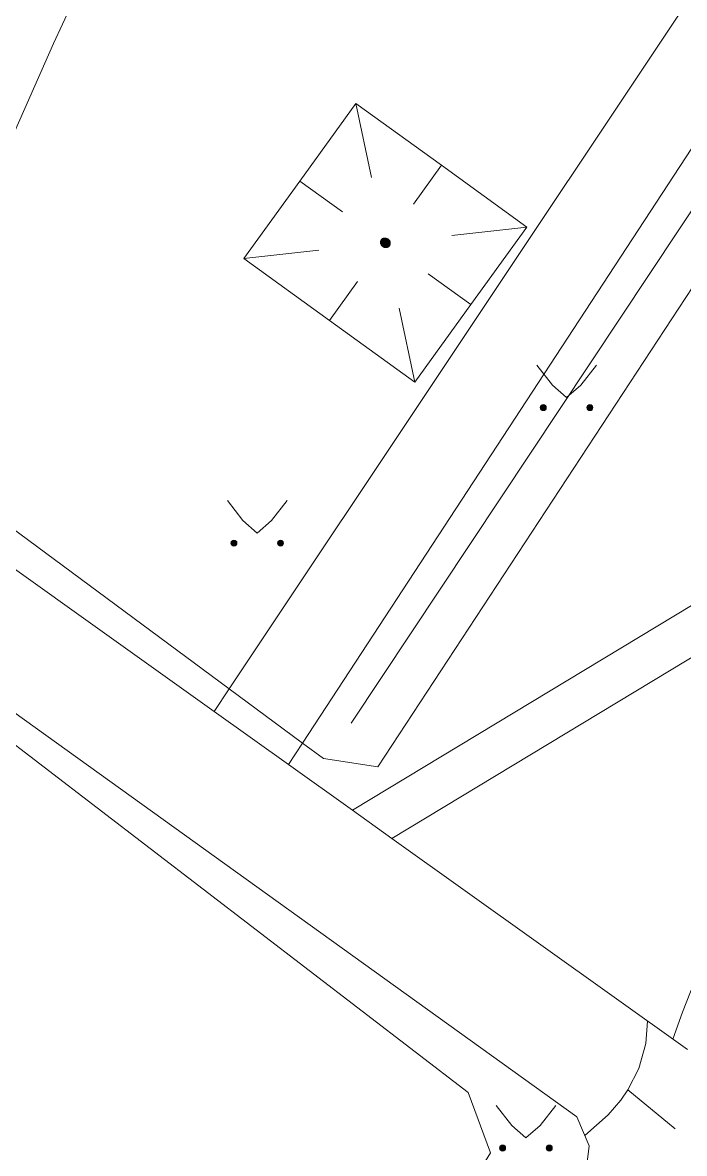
# Model space of a CAD drawing. Extents: x 1000 to 4000, y -5000 to -1000.
# Drawn here: x 1594 to 1615.59, y -4562.19 to -4525.27 of the extents above; entities that cross this region are included whole.
import ezdxf

# ---------------------------------------------------------------- set-up
doc = ezdxf.new("R2010")
doc.units = 0
doc.header["$MEASUREMENT"] = 0
for name, color, linetype in [('СЛОЙ_11', 7, 'CONTINUOUS'), ('СЛОЙ_24', 7, 'CONTINUOUS'), ('СЛОЙ_41', 7, 'CONTINUOUS'), ('СЛОЙ_50', 7, 'CONTINUOUS'), ('СЛОЙ_7', 7, 'CONTINUOUS')]:
    doc.layers.add(name, color=color, linetype=linetype)

msp = doc.modelspace()

# ---------------------------------------------------------------- linework, layer by layer
at = {"layer": 'СЛОЙ_11', "color": 253, "linetype": 'Continuous', "lineweight": 0}
for points in [[(1637.105, -4501.507), (1605.583, -4549.569)], [(1600.733, -4547.021), (1587.908, -4537.519), (1584.765, -4533.609)], [(1609.258, -4562.168), (1608.531, -4560.204), (1587.778, -4544.274)], [(1603.132, -4548.798), (1600.733, -4547.021)], [(1605.583, -4549.569), (1603.81, -4549.301), (1603.132, -4548.798)], [(1582.345, -4605.868), (1609.258, -4562.168)]]:
    msp.add_lwpolyline(points, dxfattribs=at)
at = {"layer": 'СЛОЙ_24', "color": 253, "linetype": 'Continuous', "lineweight": 0}
for points in [[(1603.132, -4548.798), (1632.359, -4504.085)], [(1604.759, -4550.988), (1617.03, -4543.572), (1623.971, -4536.713), (1632.799, -4526.339), (1638.333, -4515.468)], [(1606.043, -4551.905), (1617.926, -4544.724), (1625.035, -4537.7), (1634.013, -4527.148), (1639.564, -4516.244)], [(1600.733, -4547.021), (1615.485, -4524.895)], [(1600.242, -4547.759), (1589.845, -4540.328), (1585.843, -4536.44)], [(1592.577, -4605.437), (1588.195, -4602.755), (1601.14, -4581.975), (1612.348, -4563.002), (1612.481, -4561.937), (1612.082, -4560.998), (1587.786, -4543.53)], [(1600.242, -4547.759), (1600.733, -4547.021)], [(1602.675, -4549.498), (1600.242, -4547.759)], [(1602.675, -4549.498), (1603.132, -4548.798)], [(1604.759, -4550.988), (1602.675, -4549.498)], [(1606.043, -4551.905), (1604.759, -4550.988)], [(1615.687, -4558.798), (1606.043, -4551.905)]]:
    msp.add_lwpolyline(points, dxfattribs=at)
at = {"layer": 'СЛОЙ_41', "color": 253, "linetype": 'Continuous', "lineweight": 0}
for p, q in [((1624.523, -4518.282), (1604.719, -4548.147)), ((1610.769, -4536.454), (1611.279, -4537.104)), ((1612.719, -4536.454), (1612.209, -4537.104)), ((1611.279, -4537.104), (1611.739, -4537.514)), ((1612.209, -4537.104), (1611.739, -4537.514)), ((1600.677, -4540.876), (1601.187, -4541.526)), ((1602.627, -4540.876), (1602.117, -4541.526)), ((1601.187, -4541.526), (1601.647, -4541.936)), ((1602.117, -4541.526), (1601.647, -4541.936)), ((1609.443, -4560.626), (1609.953, -4561.276)), ((1611.393, -4560.626), (1610.883, -4561.276)), ((1609.953, -4561.276), (1610.413, -4561.686)), ((1610.883, -4561.276), (1610.413, -4561.686))]:
    msp.add_line(p, q, dxfattribs=at)
for centre in [(1610.983, -4537.842), (1612.504, -4537.842), (1600.891, -4542.266), (1602.412, -4542.266), (1609.657, -4562.014), (1611.178, -4562.014)]:
    msp.add_circle(centre, 0.0976, dxfattribs=at)
for points in [[(1610.887, -4537.861), (1610.885, -4537.842), (1610.887, -4537.823)], [(1610.892, -4537.879), (1610.887, -4537.823), (1610.892, -4537.805)], [(1610.887, -4537.861), (1610.887, -4537.823), (1610.892, -4537.879)], [(1610.901, -4537.896), (1610.892, -4537.805), (1610.901, -4537.788)], [(1610.892, -4537.879), (1610.892, -4537.805), (1610.901, -4537.896)], [(1610.914, -4537.911), (1610.901, -4537.788), (1610.914, -4537.773)], [(1610.901, -4537.896), (1610.901, -4537.788), (1610.914, -4537.911)], [(1610.928, -4537.923), (1610.914, -4537.773), (1610.928, -4537.761)], [(1610.914, -4537.911), (1610.914, -4537.773), (1610.928, -4537.923)], [(1610.945, -4537.932), (1610.928, -4537.761), (1610.945, -4537.752)], [(1610.928, -4537.923), (1610.928, -4537.761), (1610.945, -4537.932)], [(1610.964, -4537.938), (1610.945, -4537.752), (1610.964, -4537.746)], [(1610.945, -4537.932), (1610.945, -4537.752), (1610.964, -4537.938)], [(1610.983, -4537.94), (1610.964, -4537.746), (1610.983, -4537.744)], [(1610.964, -4537.938), (1610.964, -4537.746), (1610.983, -4537.94)], [(1612.408, -4537.861), (1612.406, -4537.842), (1612.408, -4537.823)], [(1612.413, -4537.879), (1612.408, -4537.823), (1612.413, -4537.805)], [(1612.408, -4537.861), (1612.408, -4537.823), (1612.413, -4537.879)], [(1612.422, -4537.896), (1612.413, -4537.805), (1612.422, -4537.788)], [(1612.413, -4537.879), (1612.413, -4537.805), (1612.422, -4537.896)], [(1612.435, -4537.911), (1612.422, -4537.788), (1612.435, -4537.773)], [(1612.422, -4537.896), (1612.422, -4537.788), (1612.435, -4537.911)], [(1612.449, -4537.923), (1612.435, -4537.773), (1612.449, -4537.761)], [(1612.435, -4537.911), (1612.435, -4537.773), (1612.449, -4537.923)], [(1612.466, -4537.932), (1612.449, -4537.761), (1612.466, -4537.752)], [(1612.449, -4537.923), (1612.449, -4537.761), (1612.466, -4537.932)], [(1612.485, -4537.938), (1612.466, -4537.752), (1612.485, -4537.746)], [(1612.466, -4537.932), (1612.466, -4537.752), (1612.485, -4537.938)], [(1612.504, -4537.94), (1612.485, -4537.746), (1612.504, -4537.744)], [(1612.485, -4537.938), (1612.485, -4537.746), (1612.504, -4537.94)], [(1600.795, -4542.285), (1600.793, -4542.266), (1600.795, -4542.246)], [(1600.801, -4542.303), (1600.795, -4542.246), (1600.801, -4542.228)], [(1600.795, -4542.285), (1600.795, -4542.246), (1600.801, -4542.303)], [(1600.81, -4542.32), (1600.801, -4542.228), (1600.81, -4542.211)], [(1600.801, -4542.303), (1600.801, -4542.228), (1600.81, -4542.32)], [(1600.822, -4542.335), (1600.81, -4542.211), (1600.822, -4542.197)], [(1600.81, -4542.32), (1600.81, -4542.211), (1600.822, -4542.335)], [(1600.837, -4542.347), (1600.822, -4542.197), (1600.837, -4542.184)], [(1600.822, -4542.335), (1600.822, -4542.197), (1600.837, -4542.347)], [(1600.854, -4542.356), (1600.837, -4542.184), (1600.854, -4542.175)], [(1600.837, -4542.347), (1600.837, -4542.184), (1600.854, -4542.356)], [(1600.872, -4542.361), (1600.854, -4542.175), (1600.872, -4542.17)], [(1600.854, -4542.356), (1600.854, -4542.175), (1600.872, -4542.361)], [(1600.891, -4542.363), (1600.872, -4542.17), (1600.891, -4542.168)], [(1600.872, -4542.361), (1600.872, -4542.17), (1600.891, -4542.363)], [(1602.316, -4542.285), (1602.314, -4542.266), (1602.316, -4542.246)], [(1602.322, -4542.303), (1602.316, -4542.246), (1602.322, -4542.228)], [(1602.316, -4542.285), (1602.316, -4542.246), (1602.322, -4542.303)], [(1602.331, -4542.32), (1602.322, -4542.228), (1602.331, -4542.211)], [(1602.322, -4542.303), (1602.322, -4542.228), (1602.331, -4542.32)], [(1602.343, -4542.335), (1602.331, -4542.211), (1602.343, -4542.197)], [(1602.331, -4542.32), (1602.331, -4542.211), (1602.343, -4542.335)], [(1602.358, -4542.347), (1602.343, -4542.197), (1602.358, -4542.184)], [(1602.343, -4542.335), (1602.343, -4542.197), (1602.358, -4542.347)], [(1602.375, -4542.356), (1602.358, -4542.184), (1602.375, -4542.175)], [(1602.358, -4542.347), (1602.358, -4542.184), (1602.375, -4542.356)], [(1602.393, -4542.361), (1602.375, -4542.175), (1602.393, -4542.17)], [(1602.375, -4542.356), (1602.375, -4542.175), (1602.393, -4542.361)], [(1602.412, -4542.363), (1602.393, -4542.17), (1602.412, -4542.168)], [(1602.393, -4542.361), (1602.393, -4542.17), (1602.412, -4542.363)], [(1609.561, -4562.033), (1609.559, -4562.014), (1609.561, -4561.995)], [(1609.566, -4562.051), (1609.561, -4561.995), (1609.566, -4561.977)], [(1609.561, -4562.033), (1609.561, -4561.995), (1609.566, -4562.051)], [(1609.575, -4562.068), (1609.566, -4561.977), (1609.575, -4561.96)], [(1609.566, -4562.051), (1609.566, -4561.977), (1609.575, -4562.068)], [(1609.588, -4562.083), (1609.575, -4561.96), (1609.588, -4561.945)], [(1609.575, -4562.068), (1609.575, -4561.96), (1609.588, -4562.083)], [(1609.602, -4562.095), (1609.588, -4561.945), (1609.602, -4561.933)], [(1609.588, -4562.083), (1609.588, -4561.945), (1609.602, -4562.095)], [(1609.619, -4562.104), (1609.602, -4561.933), (1609.619, -4561.924)], [(1609.602, -4562.095), (1609.602, -4561.933), (1609.619, -4562.104)], [(1609.638, -4562.11), (1609.619, -4561.924), (1609.638, -4561.918)], [(1609.619, -4562.104), (1609.619, -4561.924), (1609.638, -4562.11)], [(1609.657, -4562.112), (1609.638, -4561.918), (1609.657, -4561.916)], [(1609.638, -4562.11), (1609.638, -4561.918), (1609.657, -4562.112)], [(1611.082, -4562.033), (1611.08, -4562.014), (1611.082, -4561.995)], [(1611.087, -4562.051), (1611.082, -4561.995), (1611.087, -4561.977)], [(1611.082, -4562.033), (1611.082, -4561.995), (1611.087, -4562.051)], [(1611.096, -4562.068), (1611.087, -4561.977), (1611.096, -4561.96)], [(1611.087, -4562.051), (1611.087, -4561.977), (1611.096, -4562.068)], [(1611.109, -4562.083), (1611.096, -4561.96), (1611.109, -4561.945)], [(1611.096, -4562.068), (1611.096, -4561.96), (1611.109, -4562.083)], [(1611.123, -4562.095), (1611.109, -4561.945), (1611.123, -4561.933)], [(1611.109, -4562.083), (1611.109, -4561.945), (1611.123, -4562.095)], [(1611.14, -4562.104), (1611.123, -4561.933), (1611.14, -4561.924)], [(1611.123, -4562.095), (1611.123, -4561.933), (1611.14, -4562.104)], [(1611.159, -4562.11), (1611.14, -4561.924), (1611.159, -4561.918)], [(1611.14, -4562.104), (1611.14, -4561.924), (1611.159, -4562.11)], [(1611.178, -4562.112), (1611.159, -4561.918), (1611.178, -4561.916)], [(1611.159, -4562.11), (1611.159, -4561.918), (1611.178, -4562.112)]]:
    msp.add_solid(points, dxfattribs=at)
at = {"layer": 'СЛОЙ_41', "color": 253, "linetype": 'Continuous', "lineweight": 0, "extrusion": (0, 0, -1)}
for points in [[(-1610.983, -4537.94), (-1610.983, -4537.744), (-1611.002, -4537.938)], [(-1611.002, -4537.938), (-1610.983, -4537.744), (-1611.002, -4537.746)], [(-1611.002, -4537.938), (-1611.002, -4537.746), (-1611.02, -4537.932)], [(-1611.02, -4537.932), (-1611.002, -4537.746), (-1611.02, -4537.752)], [(-1611.02, -4537.932), (-1611.02, -4537.752), (-1611.037, -4537.923)], [(-1611.037, -4537.923), (-1611.02, -4537.752), (-1611.037, -4537.761)], [(-1611.037, -4537.923), (-1611.037, -4537.761), (-1611.052, -4537.911)], [(-1611.052, -4537.911), (-1611.037, -4537.761), (-1611.052, -4537.773)], [(-1611.052, -4537.911), (-1611.052, -4537.773), (-1611.064, -4537.896)], [(-1611.064, -4537.896), (-1611.052, -4537.773), (-1611.064, -4537.788)], [(-1611.064, -4537.896), (-1611.064, -4537.788), (-1611.073, -4537.879)], [(-1611.073, -4537.879), (-1611.064, -4537.788), (-1611.073, -4537.805)], [(-1611.073, -4537.879), (-1611.073, -4537.805), (-1611.078, -4537.861)], [(-1611.078, -4537.861), (-1611.073, -4537.805), (-1611.078, -4537.823)], [(-1611.078, -4537.861), (-1611.078, -4537.823), (-1611.08, -4537.842)], [(-1612.504, -4537.94), (-1612.504, -4537.744), (-1612.523, -4537.938)], [(-1612.523, -4537.938), (-1612.504, -4537.744), (-1612.523, -4537.746)], [(-1612.523, -4537.938), (-1612.523, -4537.746), (-1612.541, -4537.932)], [(-1612.541, -4537.932), (-1612.523, -4537.746), (-1612.541, -4537.752)], [(-1612.541, -4537.932), (-1612.541, -4537.752), (-1612.558, -4537.923)], [(-1612.558, -4537.923), (-1612.541, -4537.752), (-1612.558, -4537.761)], [(-1612.558, -4537.923), (-1612.558, -4537.761), (-1612.573, -4537.911)], [(-1612.573, -4537.911), (-1612.558, -4537.761), (-1612.573, -4537.773)], [(-1612.573, -4537.911), (-1612.573, -4537.773), (-1612.585, -4537.896)], [(-1612.585, -4537.896), (-1612.573, -4537.773), (-1612.585, -4537.788)], [(-1612.585, -4537.896), (-1612.585, -4537.788), (-1612.594, -4537.879)], [(-1612.594, -4537.879), (-1612.585, -4537.788), (-1612.594, -4537.805)], [(-1612.594, -4537.879), (-1612.594, -4537.805), (-1612.599, -4537.861)], [(-1612.599, -4537.861), (-1612.594, -4537.805), (-1612.599, -4537.823)], [(-1612.599, -4537.861), (-1612.599, -4537.823), (-1612.601, -4537.842)], [(-1600.891, -4542.363), (-1600.891, -4542.168), (-1600.91, -4542.361)], [(-1600.91, -4542.361), (-1600.891, -4542.168), (-1600.91, -4542.17)], [(-1600.91, -4542.361), (-1600.91, -4542.17), (-1600.928, -4542.356)], [(-1600.928, -4542.356), (-1600.91, -4542.17), (-1600.928, -4542.175)], [(-1600.928, -4542.356), (-1600.928, -4542.175), (-1600.945, -4542.347)], [(-1600.945, -4542.347), (-1600.928, -4542.175), (-1600.945, -4542.184)], [(-1600.945, -4542.347), (-1600.945, -4542.184), (-1600.96, -4542.335)], [(-1600.96, -4542.335), (-1600.945, -4542.184), (-1600.96, -4542.197)], [(-1600.96, -4542.335), (-1600.96, -4542.197), (-1600.972, -4542.32)], [(-1600.972, -4542.32), (-1600.96, -4542.197), (-1600.972, -4542.211)], [(-1600.972, -4542.32), (-1600.972, -4542.211), (-1600.981, -4542.303)], [(-1600.981, -4542.303), (-1600.972, -4542.211), (-1600.981, -4542.228)], [(-1600.981, -4542.303), (-1600.981, -4542.228), (-1600.987, -4542.285)], [(-1600.987, -4542.285), (-1600.981, -4542.228), (-1600.987, -4542.246)], [(-1600.987, -4542.285), (-1600.987, -4542.246), (-1600.989, -4542.266)], [(-1602.412, -4542.363), (-1602.412, -4542.168), (-1602.431, -4542.361)], [(-1602.431, -4542.361), (-1602.412, -4542.168), (-1602.431, -4542.17)], [(-1602.431, -4542.361), (-1602.431, -4542.17), (-1602.449, -4542.356)], [(-1602.449, -4542.356), (-1602.431, -4542.17), (-1602.449, -4542.175)], [(-1602.449, -4542.356), (-1602.449, -4542.175), (-1602.466, -4542.347)], [(-1602.466, -4542.347), (-1602.449, -4542.175), (-1602.466, -4542.184)], [(-1602.466, -4542.347), (-1602.466, -4542.184), (-1602.481, -4542.335)], [(-1602.481, -4542.335), (-1602.466, -4542.184), (-1602.481, -4542.197)], [(-1602.481, -4542.335), (-1602.481, -4542.197), (-1602.493, -4542.32)], [(-1602.493, -4542.32), (-1602.481, -4542.197), (-1602.493, -4542.211)], [(-1602.493, -4542.32), (-1602.493, -4542.211), (-1602.502, -4542.303)], [(-1602.502, -4542.303), (-1602.493, -4542.211), (-1602.502, -4542.228)], [(-1602.502, -4542.303), (-1602.502, -4542.228), (-1602.508, -4542.285)], [(-1602.508, -4542.285), (-1602.502, -4542.228), (-1602.508, -4542.246)], [(-1602.508, -4542.285), (-1602.508, -4542.246), (-1602.51, -4542.266)], [(-1609.657, -4562.112), (-1609.657, -4561.916), (-1609.676, -4562.11)], [(-1609.676, -4562.11), (-1609.657, -4561.916), (-1609.676, -4561.918)], [(-1609.676, -4562.11), (-1609.676, -4561.918), (-1609.694, -4562.104)], [(-1609.694, -4562.104), (-1609.676, -4561.918), (-1609.694, -4561.924)], [(-1609.694, -4562.104), (-1609.694, -4561.924), (-1609.711, -4562.095)], [(-1609.711, -4562.095), (-1609.694, -4561.924), (-1609.711, -4561.933)], [(-1609.711, -4562.095), (-1609.711, -4561.933), (-1609.726, -4562.083)], [(-1609.726, -4562.083), (-1609.711, -4561.933), (-1609.726, -4561.945)], [(-1609.726, -4562.083), (-1609.726, -4561.945), (-1609.738, -4562.068)], [(-1609.738, -4562.068), (-1609.726, -4561.945), (-1609.738, -4561.96)], [(-1609.738, -4562.068), (-1609.738, -4561.96), (-1609.747, -4562.051)], [(-1609.747, -4562.051), (-1609.738, -4561.96), (-1609.747, -4561.977)], [(-1609.747, -4562.051), (-1609.747, -4561.977), (-1609.752, -4562.033)], [(-1609.752, -4562.033), (-1609.747, -4561.977), (-1609.752, -4561.995)], [(-1609.752, -4562.033), (-1609.752, -4561.995), (-1609.754, -4562.014)], [(-1611.178, -4562.112), (-1611.178, -4561.916), (-1611.197, -4562.11)], [(-1611.197, -4562.11), (-1611.178, -4561.916), (-1611.197, -4561.918)], [(-1611.197, -4562.11), (-1611.197, -4561.918), (-1611.215, -4562.104)], [(-1611.215, -4562.104), (-1611.197, -4561.918), (-1611.215, -4561.924)], [(-1611.215, -4562.104), (-1611.215, -4561.924), (-1611.232, -4562.095)], [(-1611.232, -4562.095), (-1611.215, -4561.924), (-1611.232, -4561.933)], [(-1611.232, -4562.095), (-1611.232, -4561.933), (-1611.247, -4562.083)], [(-1611.247, -4562.083), (-1611.232, -4561.933), (-1611.247, -4561.945)], [(-1611.247, -4562.083), (-1611.247, -4561.945), (-1611.259, -4562.068)], [(-1611.259, -4562.068), (-1611.247, -4561.945), (-1611.259, -4561.96)], [(-1611.259, -4562.068), (-1611.259, -4561.96), (-1611.268, -4562.051)], [(-1611.268, -4562.051), (-1611.259, -4561.96), (-1611.268, -4561.977)], [(-1611.268, -4562.051), (-1611.268, -4561.977), (-1611.273, -4562.033)], [(-1611.273, -4562.033), (-1611.268, -4561.977), (-1611.273, -4561.995)], [(-1611.273, -4562.033), (-1611.273, -4561.995), (-1611.275, -4562.014)]]:
    msp.add_solid(points, dxfattribs=at)
at = {"layer": 'СЛОЙ_50', "color": 253, "linetype": 'Continuous', "lineweight": 0}
msp.add_line((1613.744, -4560.116), (1615.29, -4561.384), dxfattribs=at)
for points in [[(1593.241, -4529.931), (1595.008, -4525.956), (1595.594, -4524.694)], [(1622.426, -4547.221), (1620.963, -4548.734), (1620.279, -4549.521), (1619.312, -4550.739), (1617.997, -4552.649), (1616.827, -4554.69), (1616.36, -4555.631), (1615.789, -4556.917), (1615.525, -4557.573), (1615.209, -4558.456)], [(1614.388, -4557.869), (1614.333, -4558.596), (1614.099, -4559.422), (1613.744, -4560.116), (1613.513, -4560.449), (1613.102, -4560.931), (1612.342, -4561.61)]]:
    msp.add_lwpolyline(points, dxfattribs=at)
at = {"layer": 'СЛОЙ_7', "color": 253, "linetype": 'Continuous', "lineweight": 0}
for p, q in [((1604.868, -4527.915), (1603.041, -4530.447)), ((1604.868, -4527.915), (1605.381, -4530.328)), ((1604.868, -4527.915), (1607.66, -4529.93)), ((1607.66, -4529.93), (1606.747, -4531.197)), ((1607.66, -4529.93), (1610.452, -4531.946)), ((1603.041, -4530.447), (1601.214, -4532.979)), ((1603.041, -4530.447), (1604.438, -4531.454)), ((1610.452, -4531.946), (1608.001, -4532.22)), ((1610.452, -4531.946), (1608.624, -4534.477)), ((1601.214, -4532.979), (1603.664, -4532.704)), ((1605.967, -4532.559), (1605.967, -4532.559)), ((1601.214, -4532.979), (1604.005, -4534.993)), ((1608.624, -4534.477), (1607.228, -4533.47)), ((1604.005, -4534.993), (1604.919, -4533.727)), ((1606.797, -4537.008), (1606.285, -4534.597)), ((1608.624, -4534.477), (1606.797, -4537.008)), ((1604.005, -4534.993), (1606.797, -4537.008))]:
    msp.add_line(p, q, dxfattribs=at)
for centre, radius, start, end in [((1605.819, -4532.447), 0.146, 168.7772, 180.612), ((1605.827, -4532.447), 0.154, 180.6169, 192.0304), ((1605.813, -4532.446), 0.14, 156.584, 168.7626), ((1605.836, -4532.445), 0.163, 192.0265, 203.0161), ((1605.81, -4532.445), 0.137, 144.1886, 156.5616), ((1605.809, -4532.445), 0.137, 131.7902, 144.1632), ((1605.812, -4532.447), 0.14, 119.5892, 131.7678), ((1605.815, -4532.453), 0.146, 107.7398, 119.5746), ((1605.817, -4532.461), 0.154, 96.3214, 107.7349), ((1605.818, -4532.47), 0.163, 85.3356, 96.3253), ((1605.817, -4532.478), 0.172, 74.7213, 85.3461), ((1605.816, -4532.484), 0.178, 64.3745, 74.7359), ((1605.814, -4532.488), 0.182, 54.1672, 64.3913), ((1605.814, -4532.488), 0.182, 43.9605, 54.1846), ((1605.817, -4532.485), 0.178, 33.6159, 43.9773), ((1605.822, -4532.482), 0.172, 23.0057, 33.6305), ((1605.83, -4532.478), 0.163, 12.0265, 23.0161), ((1605.839, -4532.476), 0.154, 0.6169, 12.0304), ((1605.847, -4532.476), 0.146, 348.7772, 0.612), ((1605.843, -4532.442), 0.172, 203.0057, 213.6305), ((1605.849, -4532.438), 0.178, 213.6159, 223.9773), ((1605.852, -4532.436), 0.182, 223.9605, 234.1846), ((1605.852, -4532.436), 0.182, 234.1672, 244.3913), ((1605.85, -4532.439), 0.178, 244.3745, 254.7359), ((1605.848, -4532.446), 0.172, 254.7213, 265.3461), ((1605.848, -4532.454), 0.163, 265.3356, 276.3253), ((1605.849, -4532.463), 0.154, 276.3214, 287.7349), ((1605.851, -4532.471), 0.146, 287.7398, 299.5746), ((1605.854, -4532.476), 0.14, 299.5892, 311.7678), ((1605.856, -4532.479), 0.137, 311.7902, 324.1632), ((1605.856, -4532.479), 0.137, 324.1886, 336.5616), ((1605.853, -4532.478), 0.14, 336.584, 348.7626)]:
    msp.add_arc(centre, radius, start, end, dxfattribs=at)
for points in [[(1605.674, -4532.465), (1605.673, -4532.434), (1605.674, -4532.43)], [(1605.673, -4532.461), (1605.673, -4532.438), (1605.673, -4532.434)], [(1605.673, -4532.461), (1605.673, -4532.434), (1605.673, -4532.461)], [(1605.673, -4532.461), (1605.673, -4532.434), (1605.673, -4532.434)], [(1605.673, -4532.461), (1605.673, -4532.434), (1605.674, -4532.465)], [(1605.673, -4532.457), (1605.673, -4532.442), (1605.673, -4532.438)], [(1605.673, -4532.457), (1605.673, -4532.438), (1605.673, -4532.457)], [(1605.673, -4532.457), (1605.673, -4532.438), (1605.673, -4532.438)], [(1605.673, -4532.457), (1605.673, -4532.438), (1605.673, -4532.461)], [(1605.673, -4532.453), (1605.673, -4532.445), (1605.673, -4532.442)], [(1605.673, -4532.453), (1605.673, -4532.442), (1605.673, -4532.453)], [(1605.673, -4532.453), (1605.673, -4532.442), (1605.673, -4532.442)], [(1605.673, -4532.453), (1605.673, -4532.442), (1605.673, -4532.457)], [(1605.673, -4532.45), (1605.673, -4532.446), (1605.673, -4532.445)], [(1605.673, -4532.45), (1605.673, -4532.445), (1605.673, -4532.453)], [(1605.675, -4532.473), (1605.674, -4532.426), (1605.675, -4532.422)], [(1605.674, -4532.469), (1605.674, -4532.43), (1605.674, -4532.426)], [(1605.674, -4532.469), (1605.674, -4532.426), (1605.674, -4532.469)], [(1605.674, -4532.469), (1605.674, -4532.426), (1605.674, -4532.426)], [(1605.674, -4532.469), (1605.674, -4532.426), (1605.675, -4532.473)], [(1605.674, -4532.465), (1605.674, -4532.43), (1605.674, -4532.465)], [(1605.674, -4532.465), (1605.674, -4532.43), (1605.674, -4532.43)], [(1605.674, -4532.465), (1605.674, -4532.43), (1605.674, -4532.469)], [(1605.676, -4532.481), (1605.675, -4532.418), (1605.676, -4532.415)], [(1605.675, -4532.477), (1605.675, -4532.419), (1605.675, -4532.418)], [(1605.675, -4532.477), (1605.675, -4532.418), (1605.676, -4532.481)], [(1605.675, -4532.477), (1605.675, -4532.422), (1605.675, -4532.419)], [(1605.675, -4532.477), (1605.675, -4532.419), (1605.675, -4532.477)], [(1605.675, -4532.473), (1605.675, -4532.422), (1605.675, -4532.473)], [(1605.675, -4532.473), (1605.675, -4532.422), (1605.675, -4532.422)], [(1605.675, -4532.473), (1605.675, -4532.422), (1605.675, -4532.477)], [(1605.677, -4532.484), (1605.676, -4532.415), (1605.677, -4532.411)], [(1605.676, -4532.481), (1605.676, -4532.415), (1605.676, -4532.481)], [(1605.676, -4532.481), (1605.676, -4532.415), (1605.676, -4532.415)], [(1605.676, -4532.481), (1605.676, -4532.415), (1605.677, -4532.484)], [(1605.678, -4532.488), (1605.677, -4532.411), (1605.678, -4532.408)], [(1605.677, -4532.484), (1605.677, -4532.411), (1605.677, -4532.485)], [(1605.677, -4532.485), (1605.677, -4532.411), (1605.677, -4532.411)], [(1605.677, -4532.485), (1605.677, -4532.411), (1605.678, -4532.488)], [(1605.679, -4532.492), (1605.678, -4532.407), (1605.679, -4532.404)], [(1605.678, -4532.489), (1605.678, -4532.408), (1605.678, -4532.407)], [(1605.678, -4532.489), (1605.678, -4532.407), (1605.679, -4532.492)], [(1605.678, -4532.488), (1605.678, -4532.408), (1605.678, -4532.489)], [(1605.68, -4532.496), (1605.679, -4532.404), (1605.68, -4532.4)], [(1605.679, -4532.492), (1605.679, -4532.404), (1605.679, -4532.492)], [(1605.679, -4532.492), (1605.679, -4532.404), (1605.679, -4532.404)], [(1605.679, -4532.492), (1605.679, -4532.404), (1605.68, -4532.496)], [(1605.682, -4532.5), (1605.68, -4532.4), (1605.682, -4532.397)], [(1605.68, -4532.496), (1605.68, -4532.4), (1605.68, -4532.496)], [(1605.68, -4532.496), (1605.68, -4532.4), (1605.68, -4532.4)], [(1605.68, -4532.496), (1605.68, -4532.4), (1605.682, -4532.5)], [(1605.683, -4532.504), (1605.682, -4532.396), (1605.683, -4532.393)], [(1605.682, -4532.5), (1605.682, -4532.397), (1605.682, -4532.396)], [(1605.682, -4532.5), (1605.682, -4532.396), (1605.683, -4532.504)], [(1605.682, -4532.5), (1605.682, -4532.397), (1605.682, -4532.5)], [(1605.685, -4532.507), (1605.683, -4532.393), (1605.685, -4532.39)], [(1605.683, -4532.504), (1605.683, -4532.393), (1605.683, -4532.504)], [(1605.683, -4532.504), (1605.683, -4532.393), (1605.683, -4532.393)], [(1605.683, -4532.504), (1605.683, -4532.393), (1605.685, -4532.507)], [(1605.686, -4532.511), (1605.685, -4532.389), (1605.686, -4532.386)], [(1605.685, -4532.508), (1605.685, -4532.39), (1605.685, -4532.389)], [(1605.685, -4532.508), (1605.685, -4532.389), (1605.686, -4532.511)], [(1605.685, -4532.507), (1605.685, -4532.39), (1605.685, -4532.508)], [(1605.688, -4532.515), (1605.686, -4532.386), (1605.688, -4532.383)], [(1605.686, -4532.511), (1605.686, -4532.386), (1605.686, -4532.511)], [(1605.686, -4532.511), (1605.686, -4532.386), (1605.686, -4532.386)], [(1605.686, -4532.511), (1605.686, -4532.386), (1605.688, -4532.515)], [(1605.69, -4532.519), (1605.688, -4532.383), (1605.69, -4532.379)], [(1605.688, -4532.515), (1605.688, -4532.383), (1605.688, -4532.515)], [(1605.688, -4532.515), (1605.688, -4532.383), (1605.688, -4532.383)], [(1605.688, -4532.515), (1605.688, -4532.383), (1605.69, -4532.519)], [(1605.691, -4532.522), (1605.69, -4532.379), (1605.691, -4532.376)], [(1605.69, -4532.519), (1605.69, -4532.379), (1605.69, -4532.519)], [(1605.69, -4532.519), (1605.69, -4532.379), (1605.69, -4532.379)], [(1605.69, -4532.519), (1605.69, -4532.379), (1605.691, -4532.522)], [(1605.691, -4532.522), (1605.691, -4532.376), (1605.692, -4532.522)], [(1605.692, -4532.522), (1605.691, -4532.376), (1605.692, -4532.376)], [(1605.693, -4532.526), (1605.692, -4532.376), (1605.693, -4532.373)], [(1605.692, -4532.522), (1605.692, -4532.376), (1605.693, -4532.526)], [(1605.693, -4532.526), (1605.693, -4532.373), (1605.694, -4532.526)], [(1605.694, -4532.526), (1605.693, -4532.373), (1605.694, -4532.373)], [(1605.695, -4532.529), (1605.694, -4532.373), (1605.695, -4532.37)], [(1605.694, -4532.526), (1605.694, -4532.373), (1605.695, -4532.529)], [(1605.696, -4532.53), (1605.695, -4532.37), (1605.696, -4532.369)], [(1605.695, -4532.529), (1605.695, -4532.37), (1605.696, -4532.53)], [(1605.698, -4532.533), (1605.696, -4532.369), (1605.698, -4532.367)], [(1605.696, -4532.53), (1605.696, -4532.369), (1605.698, -4532.533)], [(1605.7, -4532.536), (1605.698, -4532.366), (1605.7, -4532.363)], [(1605.698, -4532.533), (1605.698, -4532.367), (1605.698, -4532.366)], [(1605.698, -4532.533), (1605.698, -4532.366), (1605.7, -4532.536)], [(1605.698, -4532.533), (1605.698, -4532.367), (1605.698, -4532.533)], [(1605.702, -4532.54), (1605.7, -4532.363), (1605.702, -4532.36)], [(1605.7, -4532.536), (1605.7, -4532.363), (1605.7, -4532.537)], [(1605.7, -4532.537), (1605.7, -4532.363), (1605.7, -4532.363)], [(1605.7, -4532.537), (1605.7, -4532.363), (1605.702, -4532.54)], [(1605.705, -4532.543), (1605.702, -4532.36), (1605.705, -4532.357)], [(1605.702, -4532.54), (1605.702, -4532.36), (1605.702, -4532.54)], [(1605.702, -4532.54), (1605.702, -4532.36), (1605.702, -4532.36)], [(1605.702, -4532.54), (1605.702, -4532.36), (1605.705, -4532.543)], [(1605.707, -4532.546), (1605.705, -4532.357), (1605.707, -4532.355)], [(1605.705, -4532.543), (1605.705, -4532.357), (1605.705, -4532.543)], [(1605.705, -4532.543), (1605.705, -4532.357), (1605.705, -4532.357)], [(1605.705, -4532.543), (1605.705, -4532.357), (1605.707, -4532.546)], [(1605.71, -4532.55), (1605.707, -4532.354), (1605.71, -4532.352)], [(1605.707, -4532.547), (1605.707, -4532.355), (1605.707, -4532.354)], [(1605.707, -4532.547), (1605.707, -4532.354), (1605.71, -4532.55)], [(1605.707, -4532.546), (1605.707, -4532.355), (1605.707, -4532.547)], [(1605.712, -4532.553), (1605.71, -4532.352), (1605.712, -4532.349)], [(1605.71, -4532.55), (1605.71, -4532.352), (1605.71, -4532.55)], [(1605.71, -4532.55), (1605.71, -4532.352), (1605.71, -4532.352)], [(1605.71, -4532.55), (1605.71, -4532.352), (1605.712, -4532.553)], [(1605.715, -4532.556), (1605.712, -4532.349), (1605.715, -4532.346)], [(1605.712, -4532.553), (1605.712, -4532.349), (1605.712, -4532.553)], [(1605.712, -4532.553), (1605.712, -4532.349), (1605.712, -4532.349)], [(1605.712, -4532.553), (1605.712, -4532.349), (1605.715, -4532.556)], [(1605.718, -4532.559), (1605.715, -4532.346), (1605.718, -4532.344)], [(1605.715, -4532.556), (1605.715, -4532.346), (1605.715, -4532.556)], [(1605.715, -4532.556), (1605.715, -4532.346), (1605.715, -4532.346)], [(1605.715, -4532.556), (1605.715, -4532.346), (1605.718, -4532.559)], [(1605.72, -4532.562), (1605.718, -4532.344), (1605.72, -4532.341)], [(1605.718, -4532.559), (1605.718, -4532.344), (1605.718, -4532.559)], [(1605.718, -4532.559), (1605.718, -4532.344), (1605.718, -4532.344)], [(1605.718, -4532.559), (1605.718, -4532.344), (1605.72, -4532.562)], [(1605.72, -4532.562), (1605.72, -4532.341), (1605.721, -4532.562)], [(1605.721, -4532.562), (1605.72, -4532.341), (1605.721, -4532.341)], [(1605.723, -4532.565), (1605.721, -4532.341), (1605.723, -4532.339)], [(1605.721, -4532.562), (1605.721, -4532.341), (1605.723, -4532.565)], [(1605.723, -4532.565), (1605.723, -4532.339), (1605.724, -4532.565)], [(1605.724, -4532.565), (1605.723, -4532.339), (1605.724, -4532.339)], [(1605.726, -4532.568), (1605.724, -4532.339), (1605.726, -4532.336)], [(1605.724, -4532.565), (1605.724, -4532.339), (1605.726, -4532.568)], [(1605.726, -4532.568), (1605.726, -4532.336), (1605.727, -4532.568)], [(1605.727, -4532.568), (1605.726, -4532.336), (1605.727, -4532.336)], [(1605.729, -4532.571), (1605.727, -4532.336), (1605.729, -4532.334)], [(1605.727, -4532.568), (1605.727, -4532.336), (1605.729, -4532.571)], [(1605.729, -4532.571), (1605.729, -4532.334), (1605.73, -4532.571)], [(1605.73, -4532.571), (1605.729, -4532.334), (1605.73, -4532.334)], [(1605.733, -4532.574), (1605.73, -4532.334), (1605.733, -4532.332)], [(1605.73, -4532.571), (1605.73, -4532.334), (1605.733, -4532.574)], [(1605.736, -4532.576), (1605.733, -4532.332), (1605.736, -4532.33)], [(1605.733, -4532.574), (1605.733, -4532.332), (1605.733, -4532.574)], [(1605.733, -4532.574), (1605.733, -4532.332), (1605.733, -4532.332)], [(1605.733, -4532.574), (1605.733, -4532.332), (1605.736, -4532.576)], [(1605.739, -4532.579), (1605.736, -4532.33), (1605.739, -4532.328)], [(1605.736, -4532.576), (1605.736, -4532.33), (1605.736, -4532.577)], [(1605.736, -4532.577), (1605.736, -4532.33), (1605.736, -4532.33)], [(1605.736, -4532.577), (1605.736, -4532.33), (1605.739, -4532.579)], [(1605.742, -4532.582), (1605.739, -4532.328), (1605.742, -4532.326)], [(1605.739, -4532.579), (1605.739, -4532.328), (1605.739, -4532.579)], [(1605.739, -4532.579), (1605.739, -4532.328), (1605.739, -4532.328)], [(1605.739, -4532.579), (1605.739, -4532.328), (1605.742, -4532.582)], [(1605.742, -4532.582), (1605.742, -4532.326), (1605.743, -4532.582)], [(1605.743, -4532.582), (1605.742, -4532.326), (1605.743, -4532.326)], [(1605.746, -4532.584), (1605.743, -4532.326), (1605.746, -4532.324)], [(1605.743, -4532.582), (1605.743, -4532.326), (1605.746, -4532.584)], [(1605.749, -4532.586), (1605.746, -4532.324), (1605.749, -4532.322)], [(1605.746, -4532.584), (1605.746, -4532.324), (1605.746, -4532.584)], [(1605.746, -4532.584), (1605.746, -4532.324), (1605.746, -4532.324)], [(1605.746, -4532.584), (1605.746, -4532.324), (1605.749, -4532.586)], [(1605.753, -4532.589), (1605.749, -4532.322), (1605.753, -4532.321)], [(1605.749, -4532.586), (1605.749, -4532.322), (1605.749, -4532.587)], [(1605.749, -4532.587), (1605.749, -4532.322), (1605.749, -4532.322)], [(1605.749, -4532.587), (1605.749, -4532.322), (1605.753, -4532.589)], [(1605.756, -4532.591), (1605.753, -4532.32), (1605.756, -4532.319)], [(1605.753, -4532.589), (1605.753, -4532.321), (1605.753, -4532.32)], [(1605.753, -4532.589), (1605.753, -4532.32), (1605.756, -4532.591)], [(1605.753, -4532.589), (1605.753, -4532.321), (1605.753, -4532.589)], [(1605.76, -4532.593), (1605.756, -4532.319), (1605.76, -4532.317)], [(1605.756, -4532.591), (1605.756, -4532.319), (1605.756, -4532.591)], [(1605.756, -4532.591), (1605.756, -4532.319), (1605.756, -4532.319)], [(1605.756, -4532.591), (1605.756, -4532.319), (1605.76, -4532.593)], [(1605.763, -4532.595), (1605.76, -4532.317), (1605.763, -4532.316)], [(1605.76, -4532.593), (1605.76, -4532.317), (1605.76, -4532.593)], [(1605.76, -4532.593), (1605.76, -4532.317), (1605.76, -4532.317)], [(1605.76, -4532.593), (1605.76, -4532.317), (1605.763, -4532.595)], [(1605.763, -4532.595), (1605.763, -4532.316), (1605.764, -4532.595)], [(1605.764, -4532.595), (1605.763, -4532.316), (1605.764, -4532.316)], [(1605.767, -4532.597), (1605.764, -4532.316), (1605.767, -4532.315)], [(1605.764, -4532.595), (1605.764, -4532.316), (1605.767, -4532.597)], [(1605.771, -4532.599), (1605.767, -4532.315), (1605.771, -4532.314)], [(1605.767, -4532.597), (1605.767, -4532.315), (1605.767, -4532.597)], [(1605.767, -4532.597), (1605.767, -4532.315), (1605.767, -4532.315)], [(1605.767, -4532.597), (1605.767, -4532.315), (1605.771, -4532.599)], [(1605.774, -4532.601), (1605.771, -4532.313), (1605.774, -4532.312)], [(1605.771, -4532.599), (1605.771, -4532.314), (1605.771, -4532.313)], [(1605.771, -4532.599), (1605.771, -4532.313), (1605.774, -4532.601)], [(1605.771, -4532.599), (1605.771, -4532.314), (1605.771, -4532.599)], [(1605.774, -4532.601), (1605.774, -4532.312), (1605.775, -4532.601)], [(1605.775, -4532.601), (1605.774, -4532.312), (1605.775, -4532.312)], [(1605.778, -4532.603), (1605.775, -4532.312), (1605.778, -4532.311)], [(1605.775, -4532.601), (1605.775, -4532.312), (1605.778, -4532.603)], [(1605.782, -4532.604), (1605.778, -4532.311), (1605.782, -4532.31)], [(1605.778, -4532.603), (1605.778, -4532.311), (1605.778, -4532.603)], [(1605.778, -4532.603), (1605.778, -4532.311), (1605.778, -4532.311)], [(1605.778, -4532.603), (1605.778, -4532.311), (1605.782, -4532.604)], [(1605.782, -4532.604), (1605.782, -4532.31), (1605.782, -4532.604)], [(1605.782, -4532.604), (1605.782, -4532.31), (1605.782, -4532.31)], [(1605.782, -4532.604), (1605.782, -4532.31), (1605.786, -4532.606)], [(1605.786, -4532.606), (1605.782, -4532.31), (1605.786, -4532.31)], [(1605.79, -4532.607), (1605.786, -4532.31), (1605.79, -4532.309)], [(1605.786, -4532.606), (1605.786, -4532.31), (1605.786, -4532.606)], [(1605.786, -4532.606), (1605.786, -4532.31), (1605.786, -4532.31)], [(1605.786, -4532.606), (1605.786, -4532.31), (1605.79, -4532.607)], [(1605.794, -4532.608), (1605.79, -4532.309), (1605.794, -4532.308)], [(1605.79, -4532.607), (1605.79, -4532.309), (1605.79, -4532.607)], [(1605.79, -4532.607), (1605.79, -4532.309), (1605.79, -4532.309)], [(1605.79, -4532.607), (1605.79, -4532.309), (1605.794, -4532.608)], [(1605.794, -4532.608), (1605.794, -4532.308), (1605.794, -4532.609)], [(1605.794, -4532.609), (1605.794, -4532.308), (1605.794, -4532.308)], [(1605.794, -4532.609), (1605.794, -4532.308), (1605.798, -4532.61)], [(1605.798, -4532.61), (1605.794, -4532.308), (1605.798, -4532.308)], [(1605.802, -4532.611), (1605.798, -4532.308), (1605.802, -4532.307)], [(1605.798, -4532.61), (1605.798, -4532.308), (1605.798, -4532.61)], [(1605.798, -4532.61), (1605.798, -4532.308), (1605.798, -4532.308)], [(1605.798, -4532.61), (1605.798, -4532.308), (1605.802, -4532.611)], [(1605.802, -4532.611), (1605.802, -4532.307), (1605.802, -4532.611)], [(1605.802, -4532.611), (1605.802, -4532.307), (1605.802, -4532.307)], [(1605.802, -4532.611), (1605.802, -4532.307), (1605.806, -4532.612)], [(1605.806, -4532.612), (1605.802, -4532.307), (1605.806, -4532.307)], [(1605.806, -4532.612), (1605.806, -4532.307), (1605.806, -4532.612)], [(1605.806, -4532.612), (1605.806, -4532.307), (1605.806, -4532.307)], [(1605.806, -4532.612), (1605.806, -4532.307), (1605.81, -4532.613)], [(1605.81, -4532.613), (1605.806, -4532.307), (1605.81, -4532.307)], [(1605.814, -4532.614), (1605.81, -4532.307), (1605.814, -4532.306)], [(1605.81, -4532.613), (1605.81, -4532.307), (1605.81, -4532.613)], [(1605.81, -4532.613), (1605.81, -4532.307), (1605.81, -4532.307)], [(1605.81, -4532.613), (1605.81, -4532.307), (1605.814, -4532.614)], [(1605.814, -4532.614), (1605.814, -4532.306), (1605.814, -4532.614)], [(1605.814, -4532.614), (1605.814, -4532.306), (1605.814, -4532.306)], [(1605.814, -4532.614), (1605.814, -4532.306), (1605.818, -4532.615)], [(1605.818, -4532.615), (1605.814, -4532.306), (1605.818, -4532.306)], [(1605.818, -4532.615), (1605.818, -4532.306), (1605.818, -4532.615)], [(1605.818, -4532.615), (1605.818, -4532.306), (1605.822, -4532.615)], [(1605.822, -4532.615), (1605.822, -4532.306), (1605.822, -4532.615)], [(1605.822, -4532.615), (1605.822, -4532.306), (1605.826, -4532.616)], [(1605.826, -4532.616), (1605.826, -4532.306), (1605.826, -4532.616)], [(1605.826, -4532.616), (1605.826, -4532.307), (1605.83, -4532.616)], [(1605.83, -4532.616), (1605.83, -4532.307), (1605.83, -4532.616)], [(1605.83, -4532.616), (1605.83, -4532.307), (1605.834, -4532.617)], [(1605.834, -4532.617), (1605.834, -4532.307), (1605.834, -4532.617)], [(1605.834, -4532.617), (1605.834, -4532.307), (1605.838, -4532.617)], [(1605.838, -4532.617), (1605.838, -4532.307), (1605.838, -4532.617)], [(1605.838, -4532.617), (1605.838, -4532.308), (1605.842, -4532.617)], [(1605.842, -4532.617), (1605.842, -4532.308), (1605.842, -4532.617)], [(1605.842, -4532.617), (1605.842, -4532.308), (1605.846, -4532.617)], [(1605.846, -4532.617), (1605.846, -4532.309), (1605.846, -4532.617)]]:
    msp.add_solid(points, dxfattribs=at)
at = {"layer": 'СЛОЙ_7', "color": 253, "linetype": 'Continuous', "lineweight": 0, "extrusion": (0, 0, -1)}
for points in [[(-1605.818, -4532.615), (-1605.818, -4532.306), (-1605.818, -4532.306)], [(-1605.822, -4532.615), (-1605.818, -4532.306), (-1605.822, -4532.306)], [(-1605.822, -4532.615), (-1605.822, -4532.306), (-1605.822, -4532.306)], [(-1605.826, -4532.616), (-1605.822, -4532.306), (-1605.826, -4532.306)], [(-1605.826, -4532.616), (-1605.826, -4532.306), (-1605.826, -4532.307)], [(-1605.83, -4532.616), (-1605.826, -4532.307), (-1605.83, -4532.307)], [(-1605.83, -4532.616), (-1605.83, -4532.307), (-1605.83, -4532.307)], [(-1605.834, -4532.617), (-1605.83, -4532.307), (-1605.834, -4532.307)], [(-1605.834, -4532.617), (-1605.834, -4532.307), (-1605.834, -4532.307)], [(-1605.838, -4532.617), (-1605.834, -4532.307), (-1605.838, -4532.307)], [(-1605.838, -4532.617), (-1605.838, -4532.307), (-1605.838, -4532.308)], [(-1605.842, -4532.617), (-1605.838, -4532.308), (-1605.842, -4532.308)], [(-1605.842, -4532.617), (-1605.842, -4532.308), (-1605.842, -4532.308)], [(-1605.846, -4532.617), (-1605.842, -4532.308), (-1605.846, -4532.309)], [(-1605.846, -4532.617), (-1605.846, -4532.309), (-1605.846, -4532.309)], [(-1605.846, -4532.617), (-1605.846, -4532.309), (-1605.85, -4532.617)], [(-1605.85, -4532.617), (-1605.846, -4532.309), (-1605.85, -4532.309)], [(-1605.85, -4532.617), (-1605.85, -4532.309), (-1605.85, -4532.617)], [(-1605.85, -4532.617), (-1605.85, -4532.309), (-1605.85, -4532.309)], [(-1605.85, -4532.617), (-1605.85, -4532.309), (-1605.854, -4532.617)], [(-1605.854, -4532.617), (-1605.85, -4532.309), (-1605.854, -4532.31)], [(-1605.854, -4532.617), (-1605.854, -4532.31), (-1605.854, -4532.617)], [(-1605.854, -4532.617), (-1605.854, -4532.31), (-1605.854, -4532.31)], [(-1605.854, -4532.617), (-1605.854, -4532.31), (-1605.858, -4532.617)], [(-1605.858, -4532.617), (-1605.854, -4532.31), (-1605.858, -4532.311)], [(-1605.858, -4532.617), (-1605.858, -4532.311), (-1605.858, -4532.617)], [(-1605.858, -4532.617), (-1605.858, -4532.311), (-1605.858, -4532.311)], [(-1605.858, -4532.617), (-1605.858, -4532.311), (-1605.862, -4532.617)], [(-1605.862, -4532.617), (-1605.858, -4532.311), (-1605.862, -4532.312)], [(-1605.862, -4532.617), (-1605.862, -4532.312), (-1605.862, -4532.617)], [(-1605.862, -4532.617), (-1605.862, -4532.312), (-1605.862, -4532.312)], [(-1605.862, -4532.617), (-1605.862, -4532.312), (-1605.866, -4532.616)], [(-1605.866, -4532.616), (-1605.862, -4532.312), (-1605.866, -4532.313)], [(-1605.866, -4532.616), (-1605.866, -4532.313), (-1605.866, -4532.616)], [(-1605.866, -4532.616), (-1605.866, -4532.313), (-1605.866, -4532.313)], [(-1605.866, -4532.616), (-1605.866, -4532.313), (-1605.87, -4532.616)], [(-1605.87, -4532.616), (-1605.866, -4532.313), (-1605.87, -4532.314)], [(-1605.87, -4532.616), (-1605.87, -4532.314), (-1605.87, -4532.616)], [(-1605.87, -4532.616), (-1605.87, -4532.314), (-1605.87, -4532.315)], [(-1605.87, -4532.616), (-1605.87, -4532.315), (-1605.874, -4532.615)], [(-1605.874, -4532.615), (-1605.87, -4532.315), (-1605.874, -4532.316)], [(-1605.874, -4532.615), (-1605.874, -4532.316), (-1605.874, -4532.615)], [(-1605.874, -4532.615), (-1605.874, -4532.316), (-1605.874, -4532.316)], [(-1605.874, -4532.615), (-1605.874, -4532.316), (-1605.878, -4532.615)], [(-1605.878, -4532.615), (-1605.874, -4532.316), (-1605.878, -4532.317)], [(-1605.878, -4532.615), (-1605.878, -4532.317), (-1605.878, -4532.615)], [(-1605.878, -4532.615), (-1605.878, -4532.317), (-1605.878, -4532.317)], [(-1605.878, -4532.615), (-1605.878, -4532.317), (-1605.882, -4532.614)], [(-1605.882, -4532.614), (-1605.878, -4532.317), (-1605.882, -4532.319)], [(-1605.882, -4532.614), (-1605.882, -4532.319), (-1605.882, -4532.614)], [(-1605.882, -4532.614), (-1605.882, -4532.319), (-1605.882, -4532.319)], [(-1605.882, -4532.614), (-1605.882, -4532.319), (-1605.885, -4532.613)], [(-1605.885, -4532.613), (-1605.882, -4532.319), (-1605.885, -4532.32)], [(-1605.885, -4532.613), (-1605.885, -4532.32), (-1605.886, -4532.613)], [(-1605.886, -4532.613), (-1605.885, -4532.32), (-1605.886, -4532.32)], [(-1605.886, -4532.613), (-1605.886, -4532.32), (-1605.889, -4532.612)], [(-1605.889, -4532.612), (-1605.886, -4532.32), (-1605.889, -4532.322)], [(-1605.889, -4532.612), (-1605.889, -4532.322), (-1605.889, -4532.612)], [(-1605.889, -4532.612), (-1605.889, -4532.322), (-1605.889, -4532.322)], [(-1605.889, -4532.612), (-1605.889, -4532.322), (-1605.893, -4532.611)], [(-1605.893, -4532.611), (-1605.889, -4532.322), (-1605.893, -4532.324)], [(-1605.893, -4532.611), (-1605.893, -4532.324), (-1605.893, -4532.611)], [(-1605.893, -4532.611), (-1605.893, -4532.324), (-1605.893, -4532.324)], [(-1605.893, -4532.611), (-1605.893, -4532.324), (-1605.897, -4532.61)], [(-1605.897, -4532.61), (-1605.893, -4532.324), (-1605.897, -4532.326)], [(-1605.897, -4532.61), (-1605.897, -4532.326), (-1605.897, -4532.61)], [(-1605.897, -4532.61), (-1605.897, -4532.326), (-1605.897, -4532.326)], [(-1605.897, -4532.61), (-1605.897, -4532.326), (-1605.9, -4532.608)], [(-1605.9, -4532.608), (-1605.897, -4532.326), (-1605.9, -4532.327)], [(-1605.9, -4532.608), (-1605.9, -4532.327), (-1605.901, -4532.608)], [(-1605.901, -4532.608), (-1605.9, -4532.327), (-1605.901, -4532.328)], [(-1605.901, -4532.608), (-1605.901, -4532.328), (-1605.904, -4532.607)], [(-1605.904, -4532.607), (-1605.901, -4532.328), (-1605.904, -4532.329)], [(-1605.904, -4532.607), (-1605.904, -4532.329), (-1605.904, -4532.607)], [(-1605.904, -4532.607), (-1605.904, -4532.329), (-1605.904, -4532.33)], [(-1605.904, -4532.607), (-1605.904, -4532.33), (-1605.908, -4532.606)], [(-1605.908, -4532.606), (-1605.904, -4532.33), (-1605.908, -4532.332)], [(-1605.908, -4532.606), (-1605.908, -4532.332), (-1605.908, -4532.605)], [(-1605.908, -4532.605), (-1605.908, -4532.332), (-1605.908, -4532.332)], [(-1605.908, -4532.605), (-1605.908, -4532.332), (-1605.911, -4532.604)], [(-1605.911, -4532.604), (-1605.908, -4532.332), (-1605.911, -4532.334)], [(-1605.911, -4532.604), (-1605.911, -4532.334), (-1605.911, -4532.604)], [(-1605.911, -4532.604), (-1605.911, -4532.334), (-1605.911, -4532.334)], [(-1605.911, -4532.604), (-1605.911, -4532.334), (-1605.915, -4532.602)], [(-1605.915, -4532.602), (-1605.911, -4532.334), (-1605.915, -4532.336)], [(-1605.915, -4532.602), (-1605.915, -4532.336), (-1605.915, -4532.602)], [(-1605.915, -4532.602), (-1605.915, -4532.336), (-1605.915, -4532.336)], [(-1605.915, -4532.602), (-1605.915, -4532.336), (-1605.918, -4532.601)], [(-1605.918, -4532.601), (-1605.915, -4532.336), (-1605.918, -4532.338)], [(-1605.918, -4532.601), (-1605.918, -4532.338), (-1605.918, -4532.601)], [(-1605.918, -4532.601), (-1605.918, -4532.338), (-1605.918, -4532.339)], [(-1605.918, -4532.601), (-1605.918, -4532.339), (-1605.922, -4532.599)], [(-1605.922, -4532.599), (-1605.918, -4532.339), (-1605.922, -4532.341)], [(-1605.922, -4532.599), (-1605.922, -4532.341), (-1605.922, -4532.599)], [(-1605.922, -4532.599), (-1605.922, -4532.341), (-1605.922, -4532.341)], [(-1605.922, -4532.599), (-1605.922, -4532.341), (-1605.925, -4532.597)], [(-1605.925, -4532.597), (-1605.922, -4532.341), (-1605.925, -4532.343)], [(-1605.925, -4532.597), (-1605.925, -4532.343), (-1605.925, -4532.597)], [(-1605.925, -4532.597), (-1605.925, -4532.343), (-1605.925, -4532.343)], [(-1605.925, -4532.597), (-1605.925, -4532.343), (-1605.928, -4532.595)], [(-1605.928, -4532.595), (-1605.925, -4532.343), (-1605.928, -4532.346)], [(-1605.928, -4532.595), (-1605.928, -4532.346), (-1605.928, -4532.595)], [(-1605.928, -4532.595), (-1605.928, -4532.346), (-1605.928, -4532.346)], [(-1605.928, -4532.595), (-1605.928, -4532.346), (-1605.931, -4532.593)], [(-1605.931, -4532.593), (-1605.928, -4532.346), (-1605.931, -4532.349)], [(-1605.931, -4532.593), (-1605.931, -4532.349), (-1605.932, -4532.593)], [(-1605.932, -4532.593), (-1605.931, -4532.349), (-1605.932, -4532.349)], [(-1605.932, -4532.593), (-1605.932, -4532.349), (-1605.935, -4532.591)], [(-1605.935, -4532.591), (-1605.932, -4532.349), (-1605.935, -4532.351)], [(-1605.935, -4532.591), (-1605.935, -4532.351), (-1605.935, -4532.591)], [(-1605.935, -4532.591), (-1605.935, -4532.351), (-1605.935, -4532.351)], [(-1605.935, -4532.591), (-1605.935, -4532.351), (-1605.938, -4532.589)], [(-1605.938, -4532.589), (-1605.935, -4532.351), (-1605.938, -4532.354)], [(-1605.938, -4532.589), (-1605.938, -4532.354), (-1605.938, -4532.588)], [(-1605.938, -4532.588), (-1605.938, -4532.354), (-1605.938, -4532.354)], [(-1605.938, -4532.588), (-1605.938, -4532.354), (-1605.941, -4532.586)], [(-1605.941, -4532.586), (-1605.938, -4532.354), (-1605.941, -4532.357)], [(-1605.941, -4532.586), (-1605.941, -4532.357), (-1605.941, -4532.586)], [(-1605.941, -4532.586), (-1605.941, -4532.357), (-1605.941, -4532.357)], [(-1605.941, -4532.586), (-1605.941, -4532.357), (-1605.944, -4532.584)], [(-1605.944, -4532.584), (-1605.941, -4532.357), (-1605.944, -4532.36)], [(-1605.944, -4532.584), (-1605.944, -4532.36), (-1605.944, -4532.584)], [(-1605.944, -4532.584), (-1605.944, -4532.36), (-1605.944, -4532.36)], [(-1605.944, -4532.584), (-1605.944, -4532.36), (-1605.947, -4532.581)], [(-1605.947, -4532.581), (-1605.944, -4532.36), (-1605.947, -4532.363)], [(-1605.947, -4532.581), (-1605.947, -4532.363), (-1605.947, -4532.581)], [(-1605.947, -4532.581), (-1605.947, -4532.363), (-1605.947, -4532.363)], [(-1605.947, -4532.581), (-1605.947, -4532.363), (-1605.949, -4532.579)], [(-1605.949, -4532.579), (-1605.947, -4532.363), (-1605.949, -4532.366)], [(-1605.949, -4532.579), (-1605.949, -4532.366), (-1605.95, -4532.579)], [(-1605.95, -4532.579), (-1605.949, -4532.366), (-1605.95, -4532.366)], [(-1605.95, -4532.579), (-1605.95, -4532.366), (-1605.952, -4532.576)], [(-1605.952, -4532.576), (-1605.95, -4532.366), (-1605.952, -4532.369)], [(-1605.952, -4532.576), (-1605.952, -4532.369), (-1605.952, -4532.576)], [(-1605.952, -4532.576), (-1605.952, -4532.369), (-1605.952, -4532.369)], [(-1605.952, -4532.576), (-1605.952, -4532.369), (-1605.955, -4532.573)], [(-1605.955, -4532.573), (-1605.952, -4532.369), (-1605.955, -4532.372)], [(-1605.955, -4532.573), (-1605.955, -4532.372), (-1605.955, -4532.573)], [(-1605.955, -4532.573), (-1605.955, -4532.372), (-1605.955, -4532.372)], [(-1605.955, -4532.573), (-1605.955, -4532.372), (-1605.957, -4532.571)], [(-1605.957, -4532.571), (-1605.955, -4532.372), (-1605.957, -4532.375)], [(-1605.957, -4532.571), (-1605.957, -4532.375), (-1605.958, -4532.57)], [(-1605.958, -4532.57), (-1605.957, -4532.375), (-1605.958, -4532.376)], [(-1605.958, -4532.57), (-1605.958, -4532.376), (-1605.96, -4532.568)], [(-1605.96, -4532.568), (-1605.958, -4532.376), (-1605.96, -4532.379)], [(-1605.96, -4532.568), (-1605.96, -4532.379), (-1605.96, -4532.568)], [(-1605.96, -4532.568), (-1605.96, -4532.379), (-1605.96, -4532.379)], [(-1605.96, -4532.568), (-1605.96, -4532.379), (-1605.962, -4532.565)], [(-1605.962, -4532.565), (-1605.96, -4532.379), (-1605.962, -4532.382)], [(-1605.962, -4532.565), (-1605.962, -4532.382), (-1605.963, -4532.565)], [(-1605.963, -4532.565), (-1605.962, -4532.382), (-1605.963, -4532.382)], [(-1605.963, -4532.565), (-1605.963, -4532.382), (-1605.965, -4532.562)], [(-1605.965, -4532.562), (-1605.963, -4532.382), (-1605.965, -4532.385)], [(-1605.965, -4532.562), (-1605.965, -4532.385), (-1605.965, -4532.562)], [(-1605.965, -4532.562), (-1605.965, -4532.385), (-1605.965, -4532.386)], [(-1605.965, -4532.562), (-1605.965, -4532.386), (-1605.967, -4532.559)], [(-1605.967, -4532.559), (-1605.965, -4532.386), (-1605.967, -4532.389)], [(-1605.967, -4532.559), (-1605.967, -4532.389), (-1605.967, -4532.559)], [(-1605.967, -4532.559), (-1605.967, -4532.389), (-1605.967, -4532.389)], [(-1605.967, -4532.559), (-1605.967, -4532.389), (-1605.969, -4532.556)], [(-1605.969, -4532.556), (-1605.967, -4532.389), (-1605.969, -4532.392)], [(-1605.969, -4532.556), (-1605.969, -4532.392), (-1605.969, -4532.556)], [(-1605.969, -4532.556), (-1605.969, -4532.392), (-1605.969, -4532.393)], [(-1605.969, -4532.556), (-1605.969, -4532.393), (-1605.971, -4532.553)], [(-1605.971, -4532.553), (-1605.969, -4532.393), (-1605.971, -4532.396)], [(-1605.971, -4532.553), (-1605.971, -4532.396), (-1605.971, -4532.552)], [(-1605.971, -4532.552), (-1605.971, -4532.396), (-1605.971, -4532.396)], [(-1605.971, -4532.552), (-1605.971, -4532.396), (-1605.973, -4532.549)], [(-1605.973, -4532.549), (-1605.971, -4532.396), (-1605.973, -4532.399)], [(-1605.973, -4532.549), (-1605.973, -4532.399), (-1605.973, -4532.549)], [(-1605.973, -4532.549), (-1605.973, -4532.399), (-1605.973, -4532.4)], [(-1605.973, -4532.549), (-1605.973, -4532.4), (-1605.975, -4532.546)], [(-1605.975, -4532.546), (-1605.973, -4532.4), (-1605.975, -4532.403)], [(-1605.975, -4532.546), (-1605.975, -4532.403), (-1605.975, -4532.546)], [(-1605.975, -4532.546), (-1605.975, -4532.403), (-1605.975, -4532.403)], [(-1605.975, -4532.546), (-1605.975, -4532.403), (-1605.977, -4532.543)], [(-1605.977, -4532.543), (-1605.975, -4532.403), (-1605.977, -4532.407)], [(-1605.977, -4532.543), (-1605.977, -4532.407), (-1605.977, -4532.543)], [(-1605.977, -4532.543), (-1605.977, -4532.407), (-1605.977, -4532.407)], [(-1605.977, -4532.543), (-1605.977, -4532.407), (-1605.979, -4532.539)], [(-1605.979, -4532.539), (-1605.977, -4532.407), (-1605.979, -4532.41)], [(-1605.979, -4532.539), (-1605.979, -4532.41), (-1605.979, -4532.539)], [(-1605.979, -4532.539), (-1605.979, -4532.41), (-1605.979, -4532.411)], [(-1605.979, -4532.539), (-1605.979, -4532.411), (-1605.98, -4532.536)], [(-1605.98, -4532.536), (-1605.979, -4532.411), (-1605.98, -4532.414)], [(-1605.98, -4532.536), (-1605.98, -4532.414), (-1605.98, -4532.536)], [(-1605.98, -4532.536), (-1605.98, -4532.414), (-1605.98, -4532.414)], [(-1605.98, -4532.536), (-1605.98, -4532.414), (-1605.982, -4532.533)], [(-1605.982, -4532.533), (-1605.98, -4532.414), (-1605.982, -4532.418)], [(-1605.982, -4532.533), (-1605.982, -4532.418), (-1605.982, -4532.532)], [(-1605.982, -4532.532), (-1605.982, -4532.418), (-1605.982, -4532.418)], [(-1605.982, -4532.532), (-1605.982, -4532.418), (-1605.983, -4532.529)], [(-1605.983, -4532.529), (-1605.982, -4532.418), (-1605.983, -4532.422)], [(-1605.983, -4532.529), (-1605.983, -4532.422), (-1605.983, -4532.529)], [(-1605.983, -4532.529), (-1605.983, -4532.422), (-1605.983, -4532.422)], [(-1605.983, -4532.529), (-1605.983, -4532.422), (-1605.985, -4532.525)], [(-1605.985, -4532.525), (-1605.983, -4532.422), (-1605.985, -4532.425)], [(-1605.985, -4532.525), (-1605.985, -4532.425), (-1605.985, -4532.525)], [(-1605.985, -4532.525), (-1605.985, -4532.425), (-1605.985, -4532.426)], [(-1605.985, -4532.525), (-1605.985, -4532.426), (-1605.986, -4532.522)], [(-1605.986, -4532.522), (-1605.985, -4532.426), (-1605.986, -4532.429)], [(-1605.986, -4532.522), (-1605.986, -4532.429), (-1605.986, -4532.522)], [(-1605.986, -4532.522), (-1605.986, -4532.429), (-1605.986, -4532.43)], [(-1605.986, -4532.522), (-1605.986, -4532.43), (-1605.987, -4532.518)], [(-1605.987, -4532.518), (-1605.986, -4532.43), (-1605.987, -4532.433)], [(-1605.987, -4532.518), (-1605.987, -4532.433), (-1605.987, -4532.518)], [(-1605.987, -4532.518), (-1605.987, -4532.433), (-1605.987, -4532.433)], [(-1605.987, -4532.518), (-1605.987, -4532.433), (-1605.988, -4532.515)], [(-1605.988, -4532.515), (-1605.987, -4532.433), (-1605.988, -4532.437)], [(-1605.988, -4532.515), (-1605.988, -4532.437), (-1605.988, -4532.514)], [(-1605.988, -4532.514), (-1605.988, -4532.437), (-1605.988, -4532.437)], [(-1605.988, -4532.514), (-1605.988, -4532.437), (-1605.989, -4532.511)], [(-1605.989, -4532.511), (-1605.988, -4532.437), (-1605.989, -4532.441)], [(-1605.989, -4532.511), (-1605.989, -4532.441), (-1605.989, -4532.511)], [(-1605.989, -4532.511), (-1605.989, -4532.441), (-1605.989, -4532.441)], [(-1605.989, -4532.511), (-1605.989, -4532.441), (-1605.99, -4532.507)], [(-1605.99, -4532.507), (-1605.989, -4532.441), (-1605.99, -4532.445)], [(-1605.99, -4532.507), (-1605.99, -4532.445), (-1605.99, -4532.507)], [(-1605.99, -4532.507), (-1605.99, -4532.445), (-1605.99, -4532.445)], [(-1605.99, -4532.507), (-1605.99, -4532.445), (-1605.991, -4532.503)], [(-1605.991, -4532.503), (-1605.99, -4532.445), (-1605.991, -4532.449)], [(-1605.991, -4532.503), (-1605.991, -4532.449), (-1605.991, -4532.503)], [(-1605.991, -4532.503), (-1605.991, -4532.449), (-1605.991, -4532.449)], [(-1605.991, -4532.503), (-1605.991, -4532.449), (-1605.991, -4532.5)], [(-1605.991, -4532.5), (-1605.991, -4532.449), (-1605.991, -4532.453)], [(-1605.991, -4532.5), (-1605.991, -4532.453), (-1605.991, -4532.499)], [(-1605.991, -4532.499), (-1605.991, -4532.453), (-1605.991, -4532.453)], [(-1605.991, -4532.499), (-1605.991, -4532.453), (-1605.992, -4532.496)], [(-1605.992, -4532.496), (-1605.991, -4532.453), (-1605.992, -4532.457)], [(-1605.992, -4532.496), (-1605.992, -4532.457), (-1605.992, -4532.496)], [(-1605.992, -4532.496), (-1605.992, -4532.457), (-1605.992, -4532.457)], [(-1605.992, -4532.496), (-1605.992, -4532.457), (-1605.992, -4532.492)], [(-1605.992, -4532.492), (-1605.992, -4532.457), (-1605.992, -4532.46)], [(-1605.992, -4532.492), (-1605.992, -4532.46), (-1605.993, -4532.492)], [(-1605.993, -4532.492), (-1605.992, -4532.46), (-1605.993, -4532.461)], [(-1605.993, -4532.492), (-1605.993, -4532.461), (-1605.993, -4532.488)], [(-1605.993, -4532.488), (-1605.993, -4532.461), (-1605.993, -4532.464)], [(-1605.993, -4532.488), (-1605.993, -4532.464), (-1605.993, -4532.488)], [(-1605.993, -4532.488), (-1605.993, -4532.464), (-1605.993, -4532.465)], [(-1605.993, -4532.488), (-1605.993, -4532.465), (-1605.993, -4532.484)], [(-1605.993, -4532.484), (-1605.993, -4532.465), (-1605.993, -4532.468)], [(-1605.993, -4532.484), (-1605.993, -4532.468), (-1605.993, -4532.484)], [(-1605.993, -4532.484), (-1605.993, -4532.468), (-1605.993, -4532.469)], [(-1605.993, -4532.484), (-1605.993, -4532.469), (-1605.993, -4532.48)], [(-1605.993, -4532.48), (-1605.993, -4532.469), (-1605.993, -4532.472)], [(-1605.993, -4532.48), (-1605.993, -4532.472), (-1605.993, -4532.48)], [(-1605.993, -4532.48), (-1605.993, -4532.472), (-1605.993, -4532.473)], [(-1605.993, -4532.48), (-1605.993, -4532.473), (-1605.993, -4532.476)]]:
    msp.add_solid(points, dxfattribs=at)

doc.saveas('drawing.dxf')
